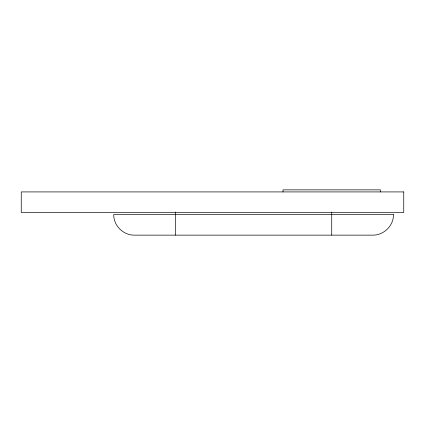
<?xml version="1.0" encoding="UTF-8"?>
<svg xmlns="http://www.w3.org/2000/svg" width="425" height="425" viewBox="0 0 425 425"><rect width="100%" height="100%" fill="white"/><g stroke="black" fill="none" stroke-linecap="round" stroke-linejoin="round"><path stroke-width="0.64" d="M380.433 191.919L380.433 189.863L283.007 189.863L283.007 191.919M331.723 211.985L331.723 235.137M175.472 211.985L175.472 235.137M393.46 214.556C393.704 225.569 383.881 235.301 372.906 235.137L134.289 235.137C123.314 235.301 113.486 225.569 113.735 214.556L393.46 214.556M403.75 191.919L21.25 191.919L21.25 212.5L403.75 212.5L403.75 191.919"/></g></svg>
